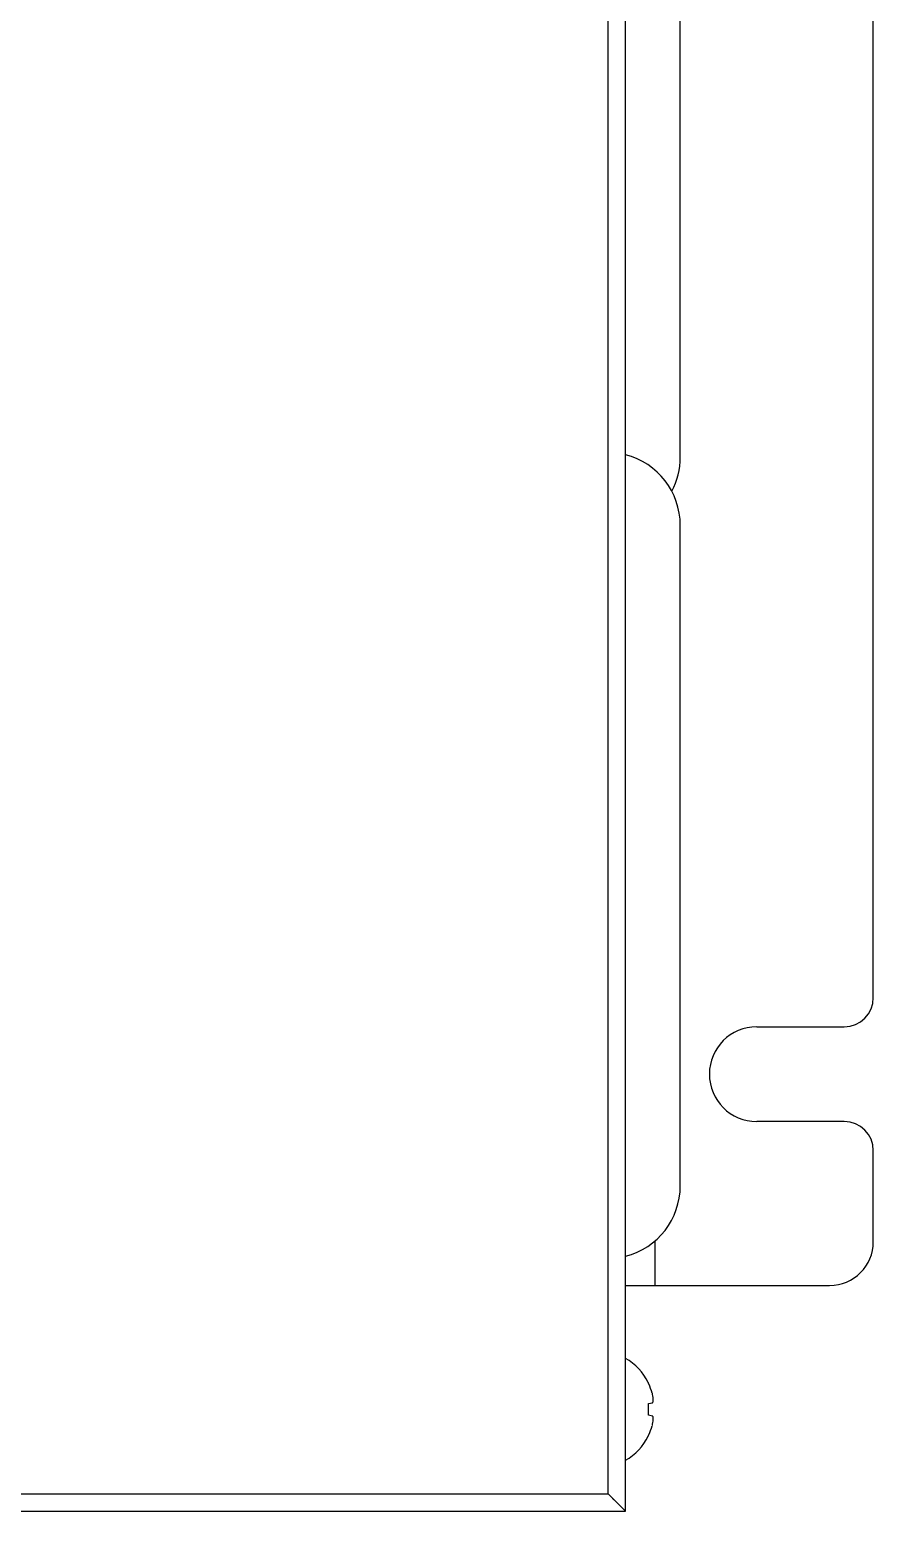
# Model space of a CAD drawing. Extents: x -425 to 6552, y -3049 to 3105.
# Drawn here: x 281.1 to 339, y -908.7 to -807.1 of the extents above; entities that cross this region are included whole.
import ezdxf

# ---------------------------------------------------------------- set-up
doc = ezdxf.new("R2010")
doc.units = 0
doc.layers.get('0').update_dxf_attribs({"linetype": 'CONTINUOUS'})

msp = doc.modelspace()

# ---------------------------------------------------------------- linework, layer by layer
at = {"color": 7, "linetype": 'CONTINUOUS'}
for p, q in [((322.01, -908.74), (322.01, -768.74)), ((320.81, -907.54), (320.81, -769.94)), ((325.76, -836.4), (325.76, -791.08)), ((339.01, -873.49), (339.01, -803.99)), ((325.76, -886.4), (325.76, -841.08)), ((331.01, -875.49), (337.01, -875.49)), ((337.01, -881.99), (331.01, -881.99)), ((339.01, -890.24), (339.01, -883.99)), ((324.01, -890.2), (324.01, -893.24)), ((322.01, -893.24), (336.01, -893.24)), ((323.57, -899.94), (323.57, -899.89)), ((323.57, -901.33), (323.85, -901.29)), ((323.57, -902.15), (323.57, -901.33)), ((323.85, -902.2), (323.57, -902.15)), ((323.57, -903.59), (323.57, -903.54)), ((58.21, -907.54), (320.81, -907.54)), ((322.01, -908.74), (320.81, -907.54)), ((321.02, -907.74), (320.81, -907.54)), ((321.21, -907.94), (321.02, -907.74)), ((57.01, -908.74), (322.01, -908.74)), ((321.89, -908.62), (321.8, -908.53)), ((322, -908.73), (321.89, -908.62)), ((322.01, -908.74), (322, -908.73))]:
    msp.add_line(p, q, dxfattribs=at)
for centre, radius, start, end in [((320.76, -841.08), 5, 0, 75.5225), ((320.76, -836.4), 5, 332.0589, 0), ((337.01, -873.49), 2, 270, 0), ((331.01, -878.74), 3.25, 90, 270), ((337.01, -883.99), 2, 0, 90), ((320.76, -886.4), 5, 284.4775, 0), ((336.01, -890.24), 3, 270, 0), ((319.95, -901.74), 4.06, 27.0569, 59.4898), ((319.9, -901.73), 4.08, 25.0967, 26.0312), ((319.88, -901.74), 4.1, 15.8051, 25.0853), ((319.88, -901.74), 4.11, 14.9386, 15.8013), ((321.54, -901.3), 2.39, 13.9759, 14.9398), ((319.88, -901.75), 4.1, 334.9147, 344.1949), ((319.88, -901.74), 4.11, 344.1987, 345.0614), ((321.54, -902.19), 2.38, 345.0602, 346.0241), ((319.95, -901.74), 4.06, 300.5102, 332.9431), ((319.9, -901.75), 4.08, 333.9688, 334.9033)]:
    msp.add_arc(centre, radius, start, end, dxfattribs=at)
for points, knots in [([(323.85, -901.29), (323.86, -901.28), (323.88, -901.27), (323.9, -901.23), (323.91, -901.18), (323.91, -901.11), (323.91, -901.03), (323.89, -900.89), (323.87, -900.79), (323.86, -900.72)], [0, 0, 0, 0, 0.050993, 0.117478, 0.208864, 0.327016, 0.469961, 0.633486, 1, 1, 1, 1]), ([(323.86, -902.76), (323.87, -902.69), (323.89, -902.59), (323.91, -902.46), (323.91, -902.38), (323.91, -902.31), (323.9, -902.25), (323.88, -902.21), (323.86, -902.2), (323.85, -902.2)], [0, 0, 0, 0, 0.366519, 0.530041, 0.672985, 0.791137, 0.882521, 0.949007, 1, 1, 1, 1])]:
    msp.add_open_spline(points, degree=3, knots=knots, dxfattribs=at)

doc.saveas('drawing.dxf')
